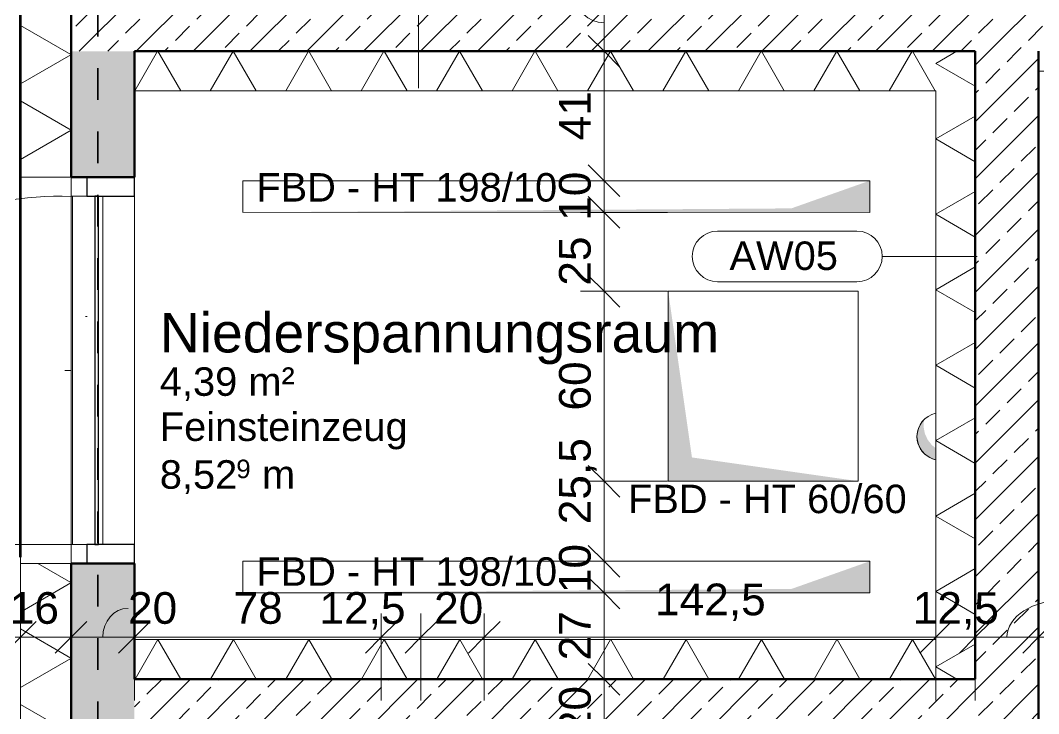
# Model space of a CAD drawing. Header units: metres. Extents: x -67.4 to -19.1, y 43.9 to 93.
# Drawn here: x -54.348 to -51.133, y 65.158 to 67.348 of the extents above; entities that cross this region are included whole.
import ezdxf

# ---------------------------------------------------------------- set-up
doc = ezdxf.new("R2010")
doc.units = ezdxf.units.M
doc.linetypes.add('Strich Punkt Mittel', pattern=[0.015875, 0.00635, -0.004763, 0, -0.004763])
for name, color, linetype, lineweight in [('A-DETL-GENF_', 92, 'Continuous', 13), ('A_2D', 7, 'Continuous', 13), ('A_Bemassung-50_', 4, 'Continuous', 9), ('A_Bemassung_', 4, 'Continuous', 9), ('A_Beschriftung_', 7, 'Continuous', 9), ('A_Decken', 8, 'Continuous', 13), ('A_Durchbruch_', 7, 'Continuous', 5), ('A_Fenster', 7, 'Continuous', 13), ('A_Hilfe', 1, 'Continuous', 5), ('A_Raeume_', 7, 'Continuous', 5), ('A_Raeume_Beschriftung_', 7, 'Continuous', 9), ('A_Raster_', 1, 'Continuous', 9), ('A_Waende', 7, 'Continuous', 13)]:
    doc.layers.add(name, color=color, linetype=linetype, lineweight=lineweight)
doc.styles.add('Arial_2', font='arial.ttf', dxfattribs={"height": 0.09})
doc.styles.add('Arial_3', font='arial.ttf', dxfattribs={"height": 0.125})
doc.styles.add('Arial_4', font='arial.ttf', dxfattribs={"height": 0.05849})
doc.styles.add('Arial_5', font='arial.ttf', dxfattribs={"height": 0.1})
doc.dimstyles.new('WGA-Bemaßung', dxfattribs={"dimscale": 0.3048, "dimtxt": 0.102026, "dimasz": 0.328084, "dimexe": 0.246063, "dimexo": 0.0625, "dimgap": 0.04101, "dimtad": 1, "dimdec": 1, "dimlfac": 100, "dimrnd": 0.5, "dimdsep": 46, "dimtxsty": 'Arial_5', "dimblk1": 'OBLIQUE', "dimblk2": 'OBLIQUE', "dimsah": 1, "dimcen": 0.09, "dimdle": 0.246063, "dimazin": 2, "dimtfac": 1, "dimtdec": 4, "dimtix": 1, "dimtmove": 0, "dimatfit": 3, "dimfxl": 0.656168, "dimfxlon": 1, "dimtvp": 1, "dimtolj": 1, "dimtzin": 0, "dimarcsym": 2})
doc.dimstyles.new('WGA-Bemaßung_1', dxfattribs={"dimscale": 0.3048, "dimtxt": 0.102026, "dimasz": 0.328084, "dimexe": 0.246063, "dimexo": 0.0625, "dimgap": 0.04101, "dimtad": 1, "dimdec": 1, "dimlfac": 100, "dimrnd": 0.5, "dimdsep": 46, "dimtxsty": 'Arial_5', "dimblk1": 'OBLIQUE', "dimblk2": 'OBLIQUE', "dimsah": 1, "dimcen": 0.09, "dimdle": 0.246063, "dimazin": 2, "dimtfac": 1, "dimtdec": 4, "dimtix": 1, "dimtmove": 1, "dimatfit": 3, "dimfxl": 0.656168, "dimfxlon": 1, "dimtvp": 1, "dimtolj": 1, "dimtzin": 0, "dimarcsym": 2})
doc.dimstyles.new('WGA-Bemaßung_2', dxfattribs={"dimscale": 0.3048, "dimtxt": 0.102026, "dimasz": 0.328084, "dimexe": 0.246063, "dimexo": 0.0625, "dimgap": 0.04101, "dimtad": 1, "dimdec": 1, "dimlfac": 100, "dimrnd": 0.5, "dimdsep": 46, "dimtxsty": 'Arial_5', "dimblk1": 'OBLIQUE', "dimblk2": 'OBLIQUE', "dimsah": 1, "dimcen": 0.09, "dimdle": 0.246063, "dimazin": 2, "dimtfac": 1, "dimtdec": 4, "dimtix": 1, "dimtmove": 2, "dimatfit": 3, "dimfxl": 0.656168, "dimfxlon": 1, "dimtvp": 1, "dimtolj": 1, "dimtzin": 0, "dimarcsym": 2})
doc.dimstyles.new('WGA-Bemaßung_4', dxfattribs={"dimscale": 0.3048, "dimtxt": 0.102026, "dimasz": 0.328084, "dimexe": 0.246063, "dimexo": 0.0625, "dimgap": 0.04101, "dimtad": 1, "dimdec": 1, "dimlfac": 100, "dimrnd": 0.5, "dimdsep": 46, "dimtxsty": 'Arial_5', "dimblk1": 'OBLIQUE', "dimblk2": 'OBLIQUE', "dimsah": 1, "dimcen": 0.09, "dimdle": 0.246063, "dimazin": 2, "dimtfac": 1, "dimtdec": 4, "dimtix": 1, "dimtmove": 0, "dimatfit": 3, "dimfxl": 0.656168, "dimfxlon": 1, "dimtvp": 1, "dimtolj": 1, "dimtzin": 0, "dimarcsym": 2})
pattern_1 = [(45, (0, 0), (-0.08980256, 0.08980256), []), (45, (0.0898, 0), (-0.08980256, 0.08980256), [0.0635, -0.03175])]

# ---------------------------------------------------------------- blocks, each defined once
blk = doc.blocks.new('Symbol_Schatten - Bodendurchbruch_Schatten-9384998-263_PP_00EG_BT2')
at = {"layer": 'A-DETL-GENF_'}
blk.add_hatch(color=256, dxfattribs=at).paths.add_polyline_path([(-0.3, -0.3), (-0.225, 0.225), (0.3, 0.3), (-0.3, 0.3), (-0.3, -0.2729)])
at = {"layer": 'A_2D'}
for p, q in [((-0.3, -0.3), (-0.3, 0.3)), ((-0.3, 0.3), (0.3, 0.3)), ((0.3, 0.3), (0.3, -0.3)), ((0.3, -0.3), (-0.3, -0.3))]:
    blk.add_line(p, q, dxfattribs=at)
at = {"layer": 'A_Durchbruch_'}
for p, q in [((0.3, 0.3), (-0.3, 0.3)), ((-0.3, 0.3), (-0.3, -0.3)), ((0.3, -0.3), (0.3, 0.3)), ((-0.3, -0.3), (0.3, -0.3))]:
    blk.add_line(p, q, dxfattribs=at)
blk = doc.blocks.new('Symbol_Schatten - Bodendurchbruch_Schatten-9385341-263_PP_00EG_BT2')
at = {"layer": 'A-DETL-GENF_'}
blk.add_hatch(color=256, dxfattribs=at).paths.add_polyline_path([(-0.99, 0.05), (-0.99, -0.05), (-0.7425, 0.0375), (0.99, 0.05), (-0.9536, 0.05)])
at = {"layer": 'A_2D'}
for p, q in [((-0.99, -0.05), (-0.99, 0.05)), ((-0.99, 0.05), (0.99, 0.05)), ((0.99, 0.05), (0.99, -0.05)), ((0.99, -0.05), (-0.99, -0.05))]:
    blk.add_line(p, q, dxfattribs=at)
at = {"layer": 'A_Durchbruch_'}
for p, q in [((0.99, 0.05), (-0.99, 0.05)), ((-0.99, 0.05), (-0.99, -0.05)), ((0.99, -0.05), (0.99, 0.05)), ((-0.99, -0.05), (0.99, -0.05))]:
    blk.add_line(p, q, dxfattribs=at)
blk = doc.blocks.new('Symbol_Schatten - Bodendurchbruch_Schatten-V46-263_PP_00EG_BT2')
at = {"layer": 'A-DETL-GENF_'}
blk.add_hatch(color=256, dxfattribs=at).paths.add_polyline_path([(-0.99, 0.05), (-0.99, -0.05), (-0.7425, 0.0375), (0.99, 0.05), (-0.9536, 0.05)])
at = {"layer": 'A_2D'}
for p, q in [((-0.99, -0.05), (-0.99, 0.05)), ((-0.99, 0.05), (0.99, 0.05)), ((0.99, 0.05), (0.99, -0.05)), ((0.99, -0.05), (-0.99, -0.05))]:
    blk.add_line(p, q, dxfattribs=at)
at = {"layer": 'A_Durchbruch_'}
for p, q in [((0.99, 0.05), (-0.99, 0.05)), ((-0.99, 0.05), (-0.99, -0.05)), ((0.99, -0.05), (0.99, 0.05)), ((-0.99, -0.05), (0.99, -0.05))]:
    blk.add_line(p, q, dxfattribs=at)
blk = doc.blocks.new('Symbol_Schatten_rund - Bodendurchbruch_Schatten-10821925-263_PP_00EG_BT2')
at = {"layer": 'A-DETL-GENF_'}
blk.add_hatch(color=256, dxfattribs=at).paths.add_polyline_path([(-0.0729, 0.0158), (-0.0369, 0.0158), (-0.0276, 0.0276), (-0.0104, 0.0411), (0.0096, 0.0502), (0.0311, 0.0542), (0.053, 0.053), (0.0375, 0.065), (0.0194, 0.0724), (0, 0.075), (-0.0194, 0.0724), (-0.0375, 0.0649), (-0.053, 0.053), (-0.065, 0.0375), (-0.0724, 0.0194), (-0.0729, 0.0158)])
blk.add_arc((0, 0), 0.075, 45, 167.7831, dxfattribs=at)
at = {"layer": 'A_2D'}
blk.add_arc((0, 0), 0.075, 12.493, 167.507, dxfattribs=at)
blk = doc.blocks.new('Pfosten rechteckig - 0060x0150_PfostenRiegel-11109662-263_PP_00EG_BT2')
at = {"layer": 'A_Fenster', "lineweight": 5}
blk.add_line((-53.9885, 66.7922), (-53.9885, 65.6922), dxfattribs=at)
blk = doc.blocks.new('Pfosten rechteckig - 0060x0150_PfostenRiegel-V56-263_PP_00EG_BT2')
at = {"layer": 'A_Fenster', "lineweight": 25}
for p, q in [((-0.06, 0.1), (0, 0.1)), ((-0.06, -0.05), (-0.06, 0.1)), ((0, 0.1), (0, -0.05)), ((0, -0.05), (-0.06, -0.05))]:
    blk.add_line(p, q, dxfattribs=at)
blk = doc.blocks.new('Pfosten rechteckig - 0060x0150_PfostenRiegel-V57-263_PP_00EG_BT2')
at = {"layer": 'A_Fenster', "lineweight": 25}
for p, q in [((0, 0.1), (-0.06, 0.1)), ((-0.06, 0.1), (-0.06, -0.05)), ((0, -0.05), (0, 0.1)), ((-0.06, -0.05), (0, -0.05))]:
    blk.add_line(p, q, dxfattribs=at)
blk = doc.blocks.new('Pfosten rechteckig - 0100x0080_Lamellen_aus_Pfosten-11109524-263_PP_00EG_BT2')
at = {"layer": 'A_Fenster', "lineweight": 5}
for p, q in [((-54.1885, 66.7922), (-54.1835, 66.7922)), ((-54.1885, 65.6922), (-54.1885, 66.7922)), ((-54.1835, 66.7922), (-54.1385, 66.7922)), ((-54.1835, 65.6922), (-54.1835, 66.7922)), ((-54.1835, 65.6922), (-54.1885, 65.6922)), ((-54.1385, 65.6922), (-54.1835, 65.6922))]:
    blk.add_line(p, q, dxfattribs=at)
blk = doc.blocks.new('Pfosten rechteckig - 0100x0080_Lamellen_aus_Pfosten-V58-263_PP_00EG_BT2')
at = {"layer": 'A_Fenster', "lineweight": 25}
for p, q in [((-54.1021, 66.7922), (-54.1134, 66.7922)), ((-54.1134, 66.7922), (-54.1134, 65.6922)), ((-54.1021, 65.6922), (-54.1021, 66.7922)), ((-54.1134, 65.6922), (-54.1021, 65.6922))]:
    blk.add_line(p, q, dxfattribs=at)
at = {"layer": 'A_Fenster', "lineweight": 5}
blk.add_line((-54.0885, 65.6922), (-54.0885, 66.7922), dxfattribs=at)
blk = doc.blocks.new('Dtai_Fluchtlinie_Grenzlinie - Dtai_Grenzlinie-5920249-263_PP_00EG_BT2')
at = {"layer": 'A-DETL-GENF_', "lineweight": 70}
blk.add_line((18.45, 0), (20.45, 0), dxfattribs=at)
blk = doc.blocks.new('DIMBLOCK223-263_PP_00EG_BT2')
at = {"layer": 'A_Bemassung-50_', "transparency": 16777216}
for p, q in [((-51.1326, 65.3995), (-51.1326, 65.4745)), ((-45.271, 65.3993), (-45.271, 65.4743)), ((-45.271, 65.3993), (-51.1326, 65.3995)), ((-51.1326, 65.3995), (-51.1326, 65.1995)), ((-45.271, 65.3993), (-45.271, 65.1993))]:
    blk.add_line(p, q, dxfattribs=at)
at = {"layer": 'A_Bemassung-50_', "lineweight": 35, "transparency": 16777216}
for p, q in [((-51.1326, 65.3995), (-51.0826, 65.4495)), ((-45.271, 65.3993), (-45.221, 65.4493)), ((-51.1326, 65.3995), (-51.1826, 65.3495)), ((-45.271, 65.3993), (-45.321, 65.3493))]:
    blk.add_line(p, q, dxfattribs=at)
at = {"layer": 'A_Bemassung-50_', "color": 0, "transparency": 16777216, "insert": (-48.3172, 65.5417), "char_height": 0.1, "width": 0.276883, "attachment_point": 1, "rotation": 359.9983, "line_spacing_factor": 0.941778, "style": 'Arial_5'}
blk.add_mtext('586', dxfattribs=at)
blk = doc.blocks.new('_Oblique')
at = {"color": 0, "linetype": 'ByBlock', "lineweight": -2}
blk.add_line((-0.5, -0.5), (0.5, 0.5), dxfattribs=at)
blk = doc.blocks.new('DIMBLOCK224-263_PP_00EG_BT2')
at = {"layer": 'A_Bemassung-50_', "transparency": 16777216}
for p, q in [((-51.3326, 65.3995), (-51.3326, 65.4745)), ((-51.1326, 65.3995), (-51.1326, 65.4745)), ((-51.1326, 65.3995), (-51.3326, 65.3995)), ((-51.3326, 65.3995), (-51.3326, 65.1995)), ((-51.1326, 65.3995), (-51.1326, 65.1995))]:
    blk.add_line(p, q, dxfattribs=at)
at = {"layer": 'A_Bemassung-50_', "lineweight": 35, "transparency": 16777216}
for p, q in [((-51.3326, 65.3995), (-51.2826, 65.4495)), ((-51.1326, 65.3995), (-51.0826, 65.4495)), ((-51.3326, 65.3995), (-51.3826, 65.3495)), ((-51.1326, 65.3995), (-51.1826, 65.3495))]:
    blk.add_line(p, q, dxfattribs=at)
at = {"layer": 'A_Bemassung-50_', "transparency": 16777216}
blk.add_ellipse((-51.0492, 65.3995), major_axis=(-0.1834, 0), ratio=0.643288, start_param=4.712389, end_param=6.283185, dxfattribs=at)
at = {"layer": 'A_Bemassung-50_', "color": 0, "transparency": 16777216, "insert": (-51.0492, 65.5688), "char_height": 0.1, "width": 0.184588, "attachment_point": 1, "rotation": 359.9983, "line_spacing_factor": 0.941778, "style": 'Arial_5'}
blk.add_mtext('20', dxfattribs=at)
blk = doc.blocks.new('DIMBLOCK225-263_PP_00EG_BT2')
at = {"layer": 'A_Bemassung-50_', "transparency": 16777216}
for p, q in [((-51.4576, 65.3995), (-51.4576, 65.4745)), ((-51.3326, 65.3995), (-51.3326, 65.4745)), ((-51.3326, 65.3995), (-51.4576, 65.3995)), ((-51.4576, 65.3995), (-51.4576, 65.1995)), ((-51.3326, 65.3995), (-51.3326, 65.1995))]:
    blk.add_line(p, q, dxfattribs=at)
at = {"layer": 'A_Bemassung-50_', "lineweight": 35, "transparency": 16777216}
for p, q in [((-51.4576, 65.3995), (-51.4076, 65.4495)), ((-51.3326, 65.3995), (-51.2826, 65.4495)), ((-51.4576, 65.3995), (-51.5076, 65.3495)), ((-51.3326, 65.3995), (-51.3826, 65.3495))]:
    blk.add_line(p, q, dxfattribs=at)
at = {"layer": 'A_Bemassung-50_', "color": 0, "transparency": 16777216, "insert": (-51.5301, 65.5418), "char_height": 0.1, "width": 0.323972, "attachment_point": 1, "rotation": 359.9983, "line_spacing_factor": 0.941778, "style": 'Arial_5'}
blk.add_mtext('12,5', dxfattribs=at)
blk = doc.blocks.new('DIMBLOCK226-263_PP_00EG_BT2')
at = {"layer": 'A_Bemassung-50_', "transparency": 16777216}
for p, q in [((-52.8835, 65.3995), (-52.8835, 65.4745)), ((-51.4576, 65.3995), (-51.4576, 65.4745)), ((-51.4576, 65.3995), (-52.8835, 65.3995)), ((-52.8835, 65.3995), (-52.8835, 65.1995)), ((-51.4576, 65.3995), (-51.4576, 65.1995))]:
    blk.add_line(p, q, dxfattribs=at)
at = {"layer": 'A_Bemassung-50_', "lineweight": 35, "transparency": 16777216}
for p, q in [((-52.8835, 65.3995), (-52.8335, 65.4495)), ((-51.4576, 65.3995), (-51.4076, 65.4495)), ((-52.8835, 65.3995), (-52.9335, 65.3495)), ((-51.4576, 65.3995), (-51.5076, 65.3495))]:
    blk.add_line(p, q, dxfattribs=at)
at = {"layer": 'A_Bemassung-50_', "color": 0, "transparency": 16777216, "insert": (-52.344, 65.5689), "char_height": 0.1, "width": 0.416266, "attachment_point": 1, "rotation": 359.9983, "line_spacing_factor": 0.941778, "style": 'Arial_5'}
blk.add_mtext('142,5', dxfattribs=at)
blk = doc.blocks.new('DIMBLOCK227-263_PP_00EG_BT2')
at = {"layer": 'A_Bemassung-50_', "transparency": 16777216}
for p, q in [((-53.0835, 65.3995), (-53.0835, 65.4745)), ((-52.8835, 65.3995), (-52.8835, 65.4745)), ((-52.8835, 65.3995), (-53.0835, 65.3995)), ((-53.0835, 65.3995), (-53.0835, 65.1995)), ((-52.8835, 65.3995), (-52.8835, 65.1995))]:
    blk.add_line(p, q, dxfattribs=at)
at = {"layer": 'A_Bemassung-50_', "lineweight": 35, "transparency": 16777216}
for p, q in [((-53.0835, 65.3995), (-53.0335, 65.4495)), ((-52.8835, 65.3995), (-52.8335, 65.4495)), ((-53.0835, 65.3995), (-53.1335, 65.3495)), ((-52.8835, 65.3995), (-52.9335, 65.3495))]:
    blk.add_line(p, q, dxfattribs=at)
at = {"layer": 'A_Bemassung-50_', "color": 0, "transparency": 16777216, "insert": (-53.0419, 65.5419), "char_height": 0.1, "width": 0.184588, "attachment_point": 1, "rotation": 359.9983, "line_spacing_factor": 0.941778, "style": 'Arial_5'}
blk.add_mtext('20', dxfattribs=at)
blk = doc.blocks.new('DIMBLOCK228-263_PP_00EG_BT2')
at = {"layer": 'A_Bemassung-50_', "transparency": 16777216}
for p, q in [((-53.2085, 65.3995), (-53.2085, 65.4745)), ((-53.0835, 65.3995), (-53.0835, 65.4745)), ((-53.0835, 65.3995), (-53.2085, 65.3995)), ((-53.2085, 65.3995), (-53.2085, 65.1995)), ((-53.0835, 65.3995), (-53.0835, 65.1995))]:
    blk.add_line(p, q, dxfattribs=at)
at = {"layer": 'A_Bemassung-50_', "lineweight": 35, "transparency": 16777216}
for p, q in [((-53.2085, 65.3995), (-53.1585, 65.4495)), ((-53.0835, 65.3995), (-53.0335, 65.4495)), ((-53.2085, 65.3995), (-53.2585, 65.3495)), ((-53.0835, 65.3995), (-53.1335, 65.3495))]:
    blk.add_line(p, q, dxfattribs=at)
at = {"layer": 'A_Bemassung-50_', "color": 0, "transparency": 16777216, "insert": (-53.4039, 65.5419), "char_height": 0.1, "width": 0.323972, "attachment_point": 1, "rotation": 359.9983, "line_spacing_factor": 0.941778, "style": 'Arial_5'}
blk.add_mtext('12,5', dxfattribs=at)
blk = doc.blocks.new('DIMBLOCK229-263_PP_00EG_BT2')
at = {"layer": 'A_Bemassung-50_', "transparency": 16777216}
for p, q in [((-53.9885, 65.3996), (-53.9885, 65.4746)), ((-53.2085, 65.3995), (-53.2085, 65.4745)), ((-53.2085, 65.3995), (-53.9885, 65.3996)), ((-53.9885, 65.3996), (-53.9885, 65.1996)), ((-53.2085, 65.3995), (-53.2085, 65.1995))]:
    blk.add_line(p, q, dxfattribs=at)
at = {"layer": 'A_Bemassung-50_', "lineweight": 35, "transparency": 16777216}
for p, q in [((-53.9885, 65.3996), (-53.9385, 65.4496)), ((-53.2085, 65.3995), (-53.1585, 65.4495)), ((-53.9885, 65.3996), (-54.0385, 65.3496)), ((-53.2085, 65.3995), (-53.2585, 65.3495))]:
    blk.add_line(p, q, dxfattribs=at)
at = {"layer": 'A_Bemassung-50_', "color": 0, "transparency": 16777216, "insert": (-53.6754, 65.5419), "char_height": 0.1, "width": 0.184588, "attachment_point": 1, "rotation": 359.9983, "line_spacing_factor": 0.941778, "style": 'Arial_5'}
blk.add_mtext('78', dxfattribs=at)
blk = doc.blocks.new('DIMBLOCK230-263_PP_00EG_BT2')
at = {"layer": 'A_Bemassung-50_', "transparency": 16777216}
for p, q in [((-54.1885, 65.3996), (-54.1885, 65.4746)), ((-53.9885, 65.3996), (-53.9885, 65.4746)), ((-53.9885, 65.3996), (-54.1885, 65.3996)), ((-54.1885, 65.3996), (-54.1885, 65.1996)), ((-53.9885, 65.3996), (-53.9885, 65.1996))]:
    blk.add_line(p, q, dxfattribs=at)
at = {"layer": 'A_Bemassung-50_', "lineweight": 35, "transparency": 16777216}
for p, q in [((-54.1885, 65.3996), (-54.1385, 65.4496)), ((-53.9885, 65.3996), (-53.9385, 65.4496)), ((-54.1885, 65.3996), (-54.2385, 65.3496)), ((-53.9885, 65.3996), (-54.0385, 65.3496))]:
    blk.add_line(p, q, dxfattribs=at)
at = {"layer": 'A_Bemassung-50_', "transparency": 16777216}
blk.add_ellipse((-54.0085, 65.3996), major_axis=(0, 0.091), ratio=0.878856, start_param=0, end_param=1.570796, dxfattribs=at)
at = {"layer": 'A_Bemassung-50_', "color": 0, "transparency": 16777216, "insert": (-54.0085, 65.5419), "char_height": 0.1, "width": 0.184588, "attachment_point": 1, "rotation": 359.9983, "line_spacing_factor": 0.941778, "style": 'Arial_5'}
blk.add_mtext('20', dxfattribs=at)
blk = doc.blocks.new('DIMBLOCK231-263_PP_00EG_BT2')
at = {"layer": 'A_Bemassung-50_', "transparency": 16777216}
for p, q in [((-54.3485, 65.3996), (-54.3485, 65.4746)), ((-54.1885, 65.3996), (-54.1885, 65.4746)), ((-54.1885, 65.3996), (-54.4235, 65.3996)), ((-54.3485, 65.3996), (-54.3485, 65.1996)), ((-54.1885, 65.3996), (-54.1885, 65.1996))]:
    blk.add_line(p, q, dxfattribs=at)
at = {"layer": 'A_Bemassung-50_', "lineweight": 35, "transparency": 16777216}
for p, q in [((-54.3485, 65.3996), (-54.2985, 65.4496)), ((-54.1885, 65.3996), (-54.1385, 65.4496)), ((-54.3485, 65.3996), (-54.3985, 65.3496)), ((-54.1885, 65.3996), (-54.2385, 65.3496))]:
    blk.add_line(p, q, dxfattribs=at)
at = {"layer": 'A_Bemassung-50_', "color": 0, "transparency": 16777216, "insert": (-54.382, 65.5419), "char_height": 0.1, "width": 0.184588, "attachment_point": 1, "rotation": 359.9983, "line_spacing_factor": 0.941778, "style": 'Arial_5'}
blk.add_mtext('16', dxfattribs=at)
blk = doc.blocks.new('BS_Wand_Lollipop - rechts_oben-2026913-263_PP_00EG_BT2')
at = {"layer": 'A_Beschriftung_'}
for p, q in [((0.0046, 0.0016), (0.0134, 0.0016)), ((-0.003, 0), (0.003, 0)), ((0.0046, -0.0016), (0.0134, -0.0016))]:
    blk.add_line(p, q, dxfattribs=at)
for centre, start, end in [((0.0046, 0), 90, 270), ((0.0134, 0), 270, 90)]:
    blk.add_arc(centre, 0.0016, start, end, dxfattribs=at)
blk = doc.blocks.new('DIMBLOCK498-263_PP_00EG_BT2')
at = {"layer": 'A_Bemassung-50_', "transparency": 16777216}
for p, q in [((-52.505, 67.5056), (-52.505, 67.2506)), ((-52.505, 67.4306), (-52.58, 67.4306)), ((-52.505, 67.4306), (-52.305, 67.4306)), ((-52.505, 67.2506), (-52.58, 67.2506)), ((-52.505, 67.2506), (-52.305, 67.2506))]:
    blk.add_line(p, q, dxfattribs=at)
at = {"layer": 'A_Bemassung-50_', "lineweight": 35, "transparency": 16777216}
for p, q in [((-52.505, 67.4306), (-52.555, 67.4806)), ((-52.505, 67.4306), (-52.455, 67.3806)), ((-52.505, 67.2506), (-52.555, 67.3006)), ((-52.505, 67.2506), (-52.455, 67.2006))]:
    blk.add_line(p, q, dxfattribs=at)
at = {"layer": 'A_Bemassung-50_', "transparency": 16777216}
blk.add_ellipse((-52.505, 67.4296), major_axis=(-0.091, 0), ratio=0.978347, start_param=0, end_param=1.570796, dxfattribs=at)
at = {"layer": 'A_Bemassung-50_', "color": 0, "transparency": 16777216, "insert": (-52.6474, 67.4296), "char_height": 0.1, "width": 0.184588, "attachment_point": 1, "rotation": 90, "line_spacing_factor": 0.941778, "style": 'Arial_5'}
blk.add_mtext('18', dxfattribs=at)
blk = doc.blocks.new('DIMBLOCK499-263_PP_00EG_BT2')
at = {"layer": 'A_Bemassung-50_', "lineweight": 35, "transparency": 16777216}
for p, q in [((-52.505, 67.2506), (-52.555, 67.3006)), ((-52.505, 67.2506), (-52.455, 67.2006)), ((-52.505, 66.8416), (-52.555, 66.8916)), ((-52.505, 66.8416), (-52.455, 66.7916))]:
    blk.add_line(p, q, dxfattribs=at)
at = {"layer": 'A_Bemassung-50_', "transparency": 16777216}
for p, q in [((-52.505, 67.2506), (-52.58, 67.2506)), ((-52.505, 67.2506), (-52.505, 66.8416)), ((-52.505, 67.2506), (-52.305, 67.2506)), ((-52.505, 66.8416), (-52.58, 66.8416)), ((-52.505, 66.8416), (-52.305, 66.8416))]:
    blk.add_line(p, q, dxfattribs=at)
at = {"layer": 'A_Bemassung-50_', "color": 0, "transparency": 16777216, "insert": (-52.6474, 66.9691), "char_height": 0.1, "width": 0.184588, "attachment_point": 1, "rotation": 90, "line_spacing_factor": 0.941778, "style": 'Arial_5'}
blk.add_mtext('41', dxfattribs=at)
blk = doc.blocks.new('DIMBLOCK500-263_PP_00EG_BT2')
at = {"layer": 'A_Bemassung-50_', "lineweight": 35, "transparency": 16777216}
for p, q in [((-52.505, 66.8416), (-52.555, 66.8916)), ((-52.505, 66.8416), (-52.455, 66.7916)), ((-52.505, 66.7416), (-52.555, 66.7916)), ((-52.505, 66.7416), (-52.455, 66.6916))]:
    blk.add_line(p, q, dxfattribs=at)
at = {"layer": 'A_Bemassung-50_', "transparency": 16777216}
for p, q in [((-52.505, 66.8416), (-52.58, 66.8416)), ((-52.505, 66.8416), (-52.505, 66.7416)), ((-52.505, 66.8416), (-52.305, 66.8416)), ((-52.505, 66.7416), (-52.58, 66.7416)), ((-52.505, 66.7416), (-52.305, 66.7416))]:
    blk.add_line(p, q, dxfattribs=at)
at = {"layer": 'A_Bemassung-50_', "color": 0, "transparency": 16777216, "insert": (-52.6474, 66.7147), "char_height": 0.1, "width": 0.184588, "attachment_point": 1, "rotation": 90, "line_spacing_factor": 0.941778, "style": 'Arial_5'}
blk.add_mtext('10', dxfattribs=at)
blk = doc.blocks.new('DIMBLOCK501-263_PP_00EG_BT2')
at = {"layer": 'A_Bemassung-50_', "lineweight": 35, "transparency": 16777216}
for p, q in [((-52.505, 66.7416), (-52.555, 66.7916)), ((-52.505, 66.7416), (-52.455, 66.6916)), ((-52.505, 66.4923), (-52.555, 66.5423)), ((-52.505, 66.4923), (-52.455, 66.4423))]:
    blk.add_line(p, q, dxfattribs=at)
at = {"layer": 'A_Bemassung-50_', "transparency": 16777216}
for p, q in [((-52.505, 66.7416), (-52.58, 66.7416)), ((-52.505, 66.7416), (-52.505, 66.4923)), ((-52.505, 66.7416), (-52.305, 66.7416)), ((-52.505, 66.4923), (-52.58, 66.4923)), ((-52.505, 66.4923), (-52.305, 66.4923))]:
    blk.add_line(p, q, dxfattribs=at)
at = {"layer": 'A_Bemassung-50_', "color": 0, "transparency": 16777216, "insert": (-52.6474, 66.5099), "char_height": 0.1, "width": 0.184588, "attachment_point": 1, "rotation": 90, "line_spacing_factor": 0.941778, "style": 'Arial_5'}
blk.add_mtext('25', dxfattribs=at)
blk = doc.blocks.new('DIMBLOCK502-263_PP_00EG_BT2')
at = {"layer": 'A_Bemassung-50_', "lineweight": 35, "transparency": 16777216}
for p, q in [((-52.505, 66.4923), (-52.555, 66.5423)), ((-52.505, 66.4923), (-52.455, 66.4423)), ((-52.505, 65.8923), (-52.555, 65.9423)), ((-52.505, 65.8923), (-52.455, 65.8423))]:
    blk.add_line(p, q, dxfattribs=at)
at = {"layer": 'A_Bemassung-50_', "transparency": 16777216}
for p, q in [((-52.505, 66.4923), (-52.58, 66.4923)), ((-52.505, 66.4923), (-52.505, 65.8923)), ((-52.505, 66.4923), (-52.305, 66.4923)), ((-52.505, 65.8923), (-52.58, 65.8923)), ((-52.505, 65.8923), (-52.305, 65.8923))]:
    blk.add_line(p, q, dxfattribs=at)
at = {"layer": 'A_Bemassung-50_', "color": 0, "transparency": 16777216, "insert": (-52.6474, 66.1154), "char_height": 0.1, "width": 0.184588, "attachment_point": 1, "rotation": 90, "line_spacing_factor": 0.941778, "style": 'Arial_5'}
blk.add_mtext('60', dxfattribs=at)
blk = doc.blocks.new('DIMBLOCK503-263_PP_00EG_BT2')
at = {"layer": 'A_Bemassung-50_', "lineweight": 35, "transparency": 16777216}
for p, q in [((-52.505, 65.8923), (-52.555, 65.9423)), ((-52.505, 65.8923), (-52.455, 65.8423)), ((-52.505, 65.6394), (-52.555, 65.6894)), ((-52.505, 65.6394), (-52.455, 65.5894))]:
    blk.add_line(p, q, dxfattribs=at)
at = {"layer": 'A_Bemassung-50_', "transparency": 16777216}
for p, q in [((-52.505, 65.8923), (-52.58, 65.8923)), ((-52.505, 65.8923), (-52.505, 65.6394)), ((-52.505, 65.8923), (-52.305, 65.8923)), ((-52.505, 65.6394), (-52.58, 65.6394)), ((-52.505, 65.6394), (-52.305, 65.6394))]:
    blk.add_line(p, q, dxfattribs=at)
at = {"layer": 'A_Bemassung-50_', "color": 0, "transparency": 16777216, "insert": (-52.6474, 65.7564), "char_height": 0.1, "width": 0.323972, "attachment_point": 1, "rotation": 90, "line_spacing_factor": 0.941778, "style": 'Arial_5'}
blk.add_mtext('25,5', dxfattribs=at)
blk = doc.blocks.new('DIMBLOCK504-263_PP_00EG_BT2')
at = {"layer": 'A_Bemassung-50_', "lineweight": 35, "transparency": 16777216}
for p, q in [((-52.505, 65.6394), (-52.555, 65.6894)), ((-52.505, 65.6394), (-52.455, 65.5894)), ((-52.505, 65.5394), (-52.555, 65.5894)), ((-52.505, 65.5394), (-52.455, 65.4894))]:
    blk.add_line(p, q, dxfattribs=at)
at = {"layer": 'A_Bemassung-50_', "transparency": 16777216}
for p, q in [((-52.505, 65.6394), (-52.58, 65.6394)), ((-52.505, 65.6394), (-52.505, 65.5394)), ((-52.505, 65.6394), (-52.305, 65.6394)), ((-52.505, 65.5394), (-52.58, 65.5394)), ((-52.505, 65.5394), (-52.305, 65.5394))]:
    blk.add_line(p, q, dxfattribs=at)
at = {"layer": 'A_Bemassung-50_', "color": 0, "transparency": 16777216, "insert": (-52.6474, 65.5386), "char_height": 0.1, "width": 0.184588, "attachment_point": 1, "rotation": 90, "line_spacing_factor": 0.941778, "style": 'Arial_5'}
blk.add_mtext('10', dxfattribs=at)
blk = doc.blocks.new('DIMBLOCK505-263_PP_00EG_BT2')
at = {"layer": 'A_Bemassung-50_', "lineweight": 35, "transparency": 16777216}
for p, q in [((-52.505, 65.5394), (-52.555, 65.5894)), ((-52.505, 65.5394), (-52.455, 65.4894)), ((-52.505, 65.2669), (-52.555, 65.3169)), ((-52.505, 65.2669), (-52.455, 65.2169))]:
    blk.add_line(p, q, dxfattribs=at)
at = {"layer": 'A_Bemassung-50_', "transparency": 16777216}
for p, q in [((-52.505, 65.5394), (-52.58, 65.5394)), ((-52.505, 65.5394), (-52.505, 65.2669)), ((-52.505, 65.5394), (-52.305, 65.5394)), ((-52.505, 65.2669), (-52.58, 65.2669)), ((-52.505, 65.2669), (-52.305, 65.2669))]:
    blk.add_line(p, q, dxfattribs=at)
at = {"layer": 'A_Bemassung-50_', "color": 0, "transparency": 16777216, "insert": (-52.6474, 65.3262), "char_height": 0.1, "width": 0.184588, "attachment_point": 1, "rotation": 90, "line_spacing_factor": 0.941778, "style": 'Arial_5'}
blk.add_mtext('27', dxfattribs=at)
blk = doc.blocks.new('DIMBLOCK506-263_PP_00EG_BT2')
at = {"layer": 'A_Bemassung-50_', "lineweight": 35, "transparency": 16777216}
for p, q in [((-52.505, 65.2669), (-52.555, 65.3169)), ((-52.505, 65.2669), (-52.455, 65.2169)), ((-52.505, 65.0669), (-52.555, 65.1169)), ((-52.505, 65.0669), (-52.455, 65.0169))]:
    blk.add_line(p, q, dxfattribs=at)
at = {"layer": 'A_Bemassung-50_', "transparency": 16777216}
for p, q in [((-52.505, 65.2669), (-52.58, 65.2669)), ((-52.505, 65.2669), (-52.505, 65.0669)), ((-52.505, 65.2669), (-52.305, 65.2669)), ((-52.505, 65.0669), (-52.58, 65.0669)), ((-52.505, 65.0669), (-52.305, 65.0669))]:
    blk.add_line(p, q, dxfattribs=at)
at = {"layer": 'A_Bemassung-50_', "color": 0, "transparency": 16777216, "insert": (-52.6474, 65.09), "char_height": 0.1, "width": 0.184588, "attachment_point": 1, "rotation": 90, "line_spacing_factor": 0.941778, "style": 'Arial_5'}
blk.add_mtext('20', dxfattribs=at)

msp = doc.modelspace()

# ---------------------------------------------------------------- hatches: boundary and pattern name
at = {"layer": 'A_Waende', "lineweight": 5}
h = msp.add_hatch(dxfattribs=at)
h.set_pattern_fill('FP_142', color=250, angle=202.64, style=0, pattern_type=2)
h.set_pattern_definition([(89.998, (-54.1886, 57.7075), (-0.20637, 7e-06), []), (149.998, (-54.1886, 57.7075), (-0.1031912, -0.178718), []), (209.998, (-54.1886, 57.7075), (0.1031788, -0.1787253), [])])
h.paths.add_polyline_path([(-54.349, 47.8123), (-54.189, 47.8239), (-54.189, 49.7638), (-54.3489, 49.7638), (-54.349, 47.8143)])
h.paths.add_polyline_path([(-54.1889, 51.3188), (-54.1889, 51.3188), (-54.189, 54.5688), (-54.3488, 54.5688), (-54.3489, 51.3188), (-54.189, 51.3188)])
h.paths.add_polyline_path([(-54.189, 55.0888), (-54.1888, 55.0888), (-54.189, 60.6391), (-54.3486, 60.6391), (-54.3488, 55.0888), (-54.2488, 55.0888)])
h.paths.add_polyline_path([(-54.1886, 62.3791), (-54.189, 63.4818), (-54.3485, 63.4818), (-54.3482, 62.3791), (-54.1886, 62.3791)])
h.paths.add_polyline_path([(-54.1885, 65.0019), (-54.189, 65.6322), (-54.3485, 65.6322), (-54.3482, 65.0019), (-54.1886, 65.0019)])
h.paths.add_polyline_path([(-54.1884, 66.8522), (-54.189, 67.5906), (-54.3484, 67.5906), (-54.3482, 66.8522), (-54.1885, 66.8522)])
h = msp.add_hatch(dxfattribs=at)
h.set_pattern_fill('FP_3', color=250, style=0, pattern_type=2)
h.set_pattern_definition(pattern_1)
h.paths.add_polyline_path([(-47.1808, 67.2506), (-47.0834, 67.2506), (-47.0835, 67.4306), (-54.1884, 67.4306), (-54.188, 67.2506), (-47.1809, 67.2506)])
h = msp.add_hatch(dxfattribs=at)
h.set_pattern_fill('FP_3', color=250, style=0, pattern_type=2)
h.set_pattern_definition(pattern_1)
h.paths.add_polyline_path([(-54.189, 47.8239), (-53.989, 47.8383), (-53.989, 48.9253), (-54.189, 48.9253), (-54.189, 48.5741)])
h.paths.add_polyline_path([(-53.989, 49.2253), (-53.989, 49.7038), (-54.1889, 49.7038), (-54.189, 49.2253), (-53.989, 49.2253)])
h.paths.add_polyline_path([(-54.089, 49.0753), (-54.189, 49.2253), (-54.189, 48.9253), (-54.1097, 49.0441)])
h.paths.add_polyline_path([(-53.989, 48.9253), (-53.989, 49.2252), (-54.089, 49.0753), (-53.989, 48.9253)])
h.paths.add_polyline_path([(-53.9889, 51.3788), (-53.989, 52.5813), (-54.1889, 52.5813), (-54.1889, 51.3788), (-53.989, 51.3788)])
h.paths.add_polyline_path([(-53.9888, 52.8813), (-53.989, 54.6288), (-54.1688, 54.6288), (-54.1688, 54.6248), (-54.1888, 54.6288), (-54.1888, 52.8813), (-53.989, 52.8813)])
h.paths.add_polyline_path([(-54.0888, 52.7313), (-54.1888, 52.8813), (-54.1888, 52.5814), (-54.1043, 52.7081)])
h.paths.add_polyline_path([(-53.9889, 52.5813), (-53.989, 52.8811), (-54.0888, 52.7313), (-53.989, 52.5815)])
h.paths.add_polyline_path([(-53.989, 55.0288), (-53.9888, 55.0288), (-53.9888, 60.5791), (-54.1886, 60.5791), (-54.1886, 55.0288), (-53.9938, 55.0288)])
h.paths.add_polyline_path([(-53.9885, 64.9416), (-53.9885, 65.6322), (-54.1885, 65.6322), (-54.188, 64.9416), (-53.9885, 64.9416)])
h.paths.add_polyline_path([(-53.9885, 64.342), (-53.9885, 64.9411), (-54.0741, 64.342), (-53.9885, 64.342)])
h.paths.add_polyline_path([(-53.9885, 63.5418), (-53.9885, 64.3419), (-54.0613, 64.0509), (-53.9886, 63.5421)])
h.paths.add_polyline_path([(-53.9886, 62.4391), (-53.9886, 62.4391), (-53.9885, 63.5416), (-54.1885, 63.5416), (-54.188, 62.4391), (-54.0138, 62.4391)])
h.paths.add_polyline_path([(-54.1885, 64.342), (-54.1029, 64.342), (-54.1885, 64.9416), (-54.1885, 64.8604)])
h.paths.add_polyline_path([(-54.1885, 63.5418), (-54.188, 63.5451), (-54.1157, 64.0509), (-54.1885, 64.342), (-54.1885, 63.5619)])
h.paths.add_polyline_path([(-53.9884, 66.8522), (-53.9885, 67.2506), (-54.1884, 67.2506), (-54.188, 66.8522), (-53.9885, 66.8522)])
h = msp.add_hatch(dxfattribs=at)
h.set_pattern_fill('FP_97', color=250, angle=202.64, style=0, pattern_type=2)
h.set_pattern_definition([(179.998, (-52.72333, 67.25094), (-7e-06, -0.20637), []), (239.998, (-52.72333, 67.25094), (0.178718, -0.10319), []), (299.998, (-52.72333, 67.25094), (0.178725, 0.10318), [])])
h.paths.add_polyline_path([(-51.4576, 67.1255), (-51.4576, 67.2505), (-53.9884, 67.2506), (-53.9884, 67.1256), (-51.8961, 67.1255)])
h = msp.add_hatch(dxfattribs=at)
h.set_pattern_fill('FP_95', color=250, angle=-157.36, style=0, pattern_type=2)
h.set_pattern_definition([(269.998, (-51.45783, 66.25861), (0.20637, -7e-06), []), (329.998, (-51.45783, 66.25861), (0.10319, 0.17872), []), (29.998, (-51.45783, 66.25861), (-0.103184, 0.178734), [])])
h.paths.add_polyline_path([(-51.3326, 65.2668), (-51.3326, 67.2506), (-51.4576, 67.2505), (-51.4576, 65.2668)])
h = msp.add_hatch(dxfattribs=at)
h.set_pattern_fill('FP_3', color=250, style=0, pattern_type=2)
h.set_pattern_definition(pattern_1)
h.paths.add_polyline_path([(-51.1326, 65.2668), (-51.1326, 65.2668), (-51.1326, 67.2506), (-51.3326, 67.2506), (-51.3326, 65.2668)])
h = msp.add_hatch(dxfattribs=at)
h.set_pattern_fill('FP_96', color=250, angle=202.64, style=0, pattern_type=2)
h.set_pattern_definition([(179.998, (-52.72268, 65.39194), (-7e-06, -0.20637), []), (239.998, (-52.72268, 65.39194), (0.178718, -0.10319), []), (299.998, (-52.72268, 65.39194), (0.178725, 0.10318), [])])
h.paths.add_polyline_path([(-51.4576, 65.2668), (-51.4576, 65.3918), (-53.9885, 65.3919), (-53.9885, 65.2669), (-51.6171, 65.2668)])
h = msp.add_hatch(dxfattribs=at)
h.set_pattern_fill('FP_3', color=250, style=0, pattern_type=2)
h.set_pattern_definition(pattern_1)
h.paths.add_polyline_path([(-51.1326, 65.0668), (-51.1326, 65.2668), (-53.9885, 65.2668), (-53.9885, 65.0669), (-51.3326, 65.0668)])

# ---------------------------------------------------------------- linework, layer by layer
at = {"layer": 'A_2D', "lineweight": 5}
for p, q in [((-54.1375, 66.4124), (-54.1425, 66.4124)), ((-54.1885, 65.6919), (-55.2885, 65.692))]:
    msp.add_line(p, q, dxfattribs=at)
msp.add_arc((-54.2239, 65.7274), 1.0651, 88.0895, 181.9071, dxfattribs=at)
at = {"layer": 'A_Decken'}
for p, q in [((-53.6461, 66.7416), (-53.6461, 66.8416)), ((-53.6461, 66.8416), (-51.6661, 66.8415)), ((-52.3025, 66.4923), (-51.7025, 66.4923)), ((-51.7025, 66.4923), (-51.7026, 65.8923)), ((-53.6461, 65.5394), (-53.6461, 65.6394)), ((-53.6461, 65.6394), (-51.6661, 65.6393))]:
    msp.add_line(p, q, dxfattribs=at)
at = {"layer": 'A_Hilfe'}
msp.add_line((-54.1884, 66.2419), (-54.2084, 66.2419), dxfattribs=at)
at = {"layer": 'A_Raeume_', "flags": 128}
for points in [[(-52.8835, 62.7115), (-47.0835, 62.7113), (-47.0834, 67.1879), (-51.1326, 67.188), (-51.1326, 65.0668), (-52.8835, 65.0669)], [(-51.4576, 65.3918), (-51.4576, 67.1255), (-53.9884, 67.1256), (-53.9884, 66.8522), (-53.9885, 65.6322), (-53.9885, 65.3919)]]:
    msp.add_lwpolyline(points, close=True, dxfattribs=at)
at = {"layer": 'A_Raster_', "linetype": 'Strich Punkt Mittel', "lineweight": 35}
msp.add_line((-54.1037, 84.1967), (-54.1049, 46.5271), dxfattribs=at)
at = {"layer": 'A_Waende', "color": 250, "lineweight": 5}
for p, q in [((-54.3484, 67.5906), (-54.3484, 66.8522)), ((-51.4576, 67.2505), (-53.9884, 67.2506)), ((-53.9884, 67.1256), (-51.4576, 67.1255)), ((-51.4576, 67.1255), (-51.4576, 65.3918)), ((-54.3484, 66.8522), (-54.1884, 66.8522)), ((-54.3485, 65.6322), (-54.3485, 65.0019)), ((-54.1885, 65.6322), (-54.3485, 65.6322)), ((-51.4576, 65.3918), (-53.9885, 65.3919))]:
    msp.add_line(p, q, dxfattribs=at)
at = {"layer": 'A_Waende', "color": 50, "lineweight": 50}
for p, q in [((-54.1884, 67.4306), (-54.1884, 66.8522)), ((-53.9884, 67.2506), (-51.3326, 67.2506)), ((-53.9884, 66.8522), (-53.9884, 67.2506)), ((-51.3326, 67.2506), (-51.3326, 65.2668)), ((-51.1326, 65.0668), (-51.1326, 67.2505)), ((-54.1884, 66.8522), (-53.9884, 66.8522)), ((-54.1885, 65.6322), (-54.1886, 62.4391)), ((-53.9885, 65.6322), (-54.1885, 65.6322)), ((-53.9885, 65.2669), (-53.9885, 65.6322)), ((-51.3326, 65.2668), (-53.9885, 65.2669))]:
    msp.add_line(p, q, dxfattribs=at)
at = {"layer": 'A_Waende'}
for p, q in [((-54.3485, 65.6322), (-54.3484, 66.8522)), ((-54.1884, 66.7922), (-54.1884, 66.8522)), ((-54.1885, 65.6322), (-54.1885, 65.6922))]:
    msp.add_line(p, q, dxfattribs=at)

# ---------------------------------------------------------------- block references
at = {"layer": 'A-DETL-GENF_', "rotation": 89.99827587845456}
msp.add_blockref('Dtai_Fluchtlinie_Grenzlinie - Dtai_Grenzlinie-5920249-263_PP_00EG_BT2', (-54.349, 47.2019), dxfattribs=at)
at = {"layer": 'A_2D'}
for name, p, rotation in [('Symbol_Schatten - Bodendurchbruch_Schatten-9385341-263_PP_00EG_BT2', (-52.6561, 66.7916), 179.998275878371), ('Symbol_Schatten - Bodendurchbruch_Schatten-9384998-263_PP_00EG_BT2', (-52.0025, 66.1923), 89.9982758784649), ('Symbol_Schatten_rund - Bodendurchbruch_Schatten-10821925-263_PP_00EG_BT2', (-51.4418, 66.0335), 89.9982758784649), ('Symbol_Schatten - Bodendurchbruch_Schatten-V46-263_PP_00EG_BT2', (-52.6561, 65.5894), 179.998275878371)]:
    msp.add_blockref(name, p, dxfattribs=dict(at, rotation=rotation))
at = {"layer": 'A_Beschriftung_'}
for p, xscale, yscale, zscale, rotation in [((-53.091, 67.2836), 49.99999999999998, 49.99999999999998, 49.99999999999998, 89.99999999999991), ((-51.4765, 66.6024), 49.99999999999997, 49.99999999999997, 49.99999999999997, 180)]:
    msp.add_blockref('BS_Wand_Lollipop - rechts_oben-2026913-263_PP_00EG_BT2', p, dxfattribs=dict(at, xscale=xscale, yscale=yscale, zscale=zscale, rotation=rotation))
at = {"layer": 'A_Fenster', "lineweight": 5, "extrusion": (0, 0, -1), "rotation": 90.00000000000017}
msp.add_blockref('Pfosten rechteckig - 0060x0150_PfostenRiegel-V56-263_PP_00EG_BT2', (54.0885, 66.8522), dxfattribs=at)
at = {"layer": 'A_Fenster', "lineweight": 5}
for name in ['Pfosten rechteckig - 0100x0080_Lamellen_aus_Pfosten-11109524-263_PP_00EG_BT2', 'Pfosten rechteckig - 0100x0080_Lamellen_aus_Pfosten-V58-263_PP_00EG_BT2', 'Pfosten rechteckig - 0060x0150_PfostenRiegel-11109662-263_PP_00EG_BT2']:
    msp.add_blockref(name, (0, 0), dxfattribs=at)
at = {"layer": 'A_Fenster', "lineweight": 5, "rotation": 269.9999999999998}
msp.add_blockref('Pfosten rechteckig - 0060x0150_PfostenRiegel-V57-263_PP_00EG_BT2', (-54.0885, 65.6322), dxfattribs=at)

# ---------------------------------------------------------------- texts
at = {"layer": 'A_Beschriftung_', "char_height": 0.09, "attachment_point": 1, "style": 'Arial_2'}
for s, insert, width in [('FBD - HT 198/10', (-53.6034, 66.8656), 1.130379), ('AW05', (-52.1089, 66.6495), 0.420886), ('FBD - HT 60/60', (-52.4295, 65.8814), 1.046202), ('FBD - HT 198/10', (-53.6034, 65.652), 1.130379)]:
    msp.add_mtext(s, dxfattribs=dict(at, insert=insert, width=width))
at = {"layer": 'A_Raeume_Beschriftung_', "attachment_point": 1}
for s, insert, char_height, width, style in [('Niederspannungsraum', (-53.9081, 66.424), 0.125, 2.116455, 'Arial_3'), ('4,39 m²', (-53.9081, 66.252), 0.09, 0.505063, 'Arial_2'), ('Feinsteinzeug', (-53.9081, 66.1095), 0.09, 0.909915, 'Arial_2'), ('8,52', (-53.9081, 65.9586), 0.09, 0.292616, 'Arial_2'), ('9', (-53.6666, 65.9604), 0.0585, 0.056118, 'Arial_4'), (' m', (-53.6203, 65.9586), 0.09, 0.164346, 'Arial_2')]:
    msp.add_mtext(s, dxfattribs=dict(at, insert=insert, char_height=char_height, width=width, style=style))

# ---------------------------------------------------------------- dimensions: what is measured, and where the dimension line sits
at = {"layer": 'A_Bemassung_'}
for base, p1, p2, angle, dimstyle, override, picture, middle, turn in [((-52.505, 67.2506), (-52.305, 67.4306), (-52.305, 67.2506), 90, 'WGA-Bemaßung_1', {"dimpost": '<>', "dimfxl": 0.180047}, 'DIMBLOCK498-263_PP_00EG_BT2', (-52.5807, 67.5219), 90), ((-52.505, 66.4923), (-52.305, 66.7416), (-52.305, 66.4923), 90, 'WGA-Bemaßung_2', {"dimpost": '<>', "dimfxl": 0.249237}, 'DIMBLOCK501-263_PP_00EG_BT2', (-52.5807, 66.6022), 90), ((-52.505, 65.6394), (-52.305, 65.8923), (-52.305, 65.6394), 90, 'WGA-Bemaßung_2', {"dimpost": '<>', "dimfxl": 0.252973}, 'DIMBLOCK503-263_PP_00EG_BT2', (-52.5807, 65.9184), 90), ((-52.505, 65.5394), (-52.305, 65.6394), (-52.305, 65.5394), 90, 'WGA-Bemaßung_2', {"dimpost": '<>', "dimfxl": 0.1}, 'DIMBLOCK504-263_PP_00EG_BT2', (-52.5807, 65.6309), 90), ((-54.3485, 65.3996), (-54.1885, 65.1996), (-54.3485, 65.1996), 359.9983, 'WGA-Bemaßung_2', {"dimpost": '<>', "dimfxl": 0.16}, 'DIMBLOCK231-263_PP_00EG_BT2', (-54.2897, 65.4752), 359.9983), ((-53.2085, 65.3995), (-53.0835, 65.1995), (-53.2085, 65.1995), 359.9983, 'WGA-Bemaßung_2', {"dimpost": '<>', "dimfxl": 0.125}, 'DIMBLOCK228-263_PP_00EG_BT2', (-53.2419, 65.4752), 359.9983), ((-53.0835, 65.3995), (-52.8835, 65.1995), (-53.0835, 65.1995), 359.9983, 'WGA-Bemaßung_2', {"dimpost": '<>', "dimfxl": 0.2}, 'DIMBLOCK227-263_PP_00EG_BT2', (-52.9497, 65.4752), 359.9983), ((-52.8835, 65.3995), (-51.4576, 65.1995), (-52.8835, 65.1995), 359.9983, 'WGA-Bemaßung_2', {"dimpost": '<>', "dimfxl": 1.42583}, 'DIMBLOCK226-263_PP_00EG_BT2', (-52.1359, 65.5022), 359.9983)]:
    dim = msp.add_linear_dim(base=base, p1=p1, p2=p2, angle=angle, dimstyle=dimstyle, override=override, dxfattribs=at)
    dim.commit()
    dim.dimension.update_dxf_attribs({"geometry": picture, "text_midpoint": middle, "dimtype": 160, "text_rotation": turn})
for base, p1, p2, angle, dimstyle, override, picture, middle in [((-52.505, 66.8416), (-52.305, 67.2506), (-52.305, 66.8416), 90, 'WGA-Bemaßung_4', {"dimpost": '<>', "dimfxl": 0.408994}, 'DIMBLOCK499-263_PP_00EG_BT2', (-52.5677, 67.0461)), ((-52.505, 66.7416), (-52.305, 66.8416), (-52.305, 66.7416), 90, 'WGA-Bemaßung_4', {"dimpost": '<>', "dimfxl": 0.1}, 'DIMBLOCK500-263_PP_00EG_BT2', (-52.5686, 66.7916)), ((-52.505, 65.8923), (-52.305, 66.4923), (-52.305, 65.8923), 90, 'WGA-Bemaßung_4', {"dimpost": '<>', "dimfxl": 0.6}, 'DIMBLOCK502-263_PP_00EG_BT2', (-52.5686, 66.1923)), ((-52.50504, 65.26687), (-52.30504, 65.53935), (-52.30504, 65.26687), 90, 'WGA-Bemaßung_4', {"dimpost": '<>', "dimfxl": 0.272477}, 'DIMBLOCK505-263_PP_00EG_BT2', (-52.56774, 65.40311)), ((-53.9885, 65.3996), (-53.2085, 65.1995), (-53.9885, 65.1996), 359.9983, 'WGA-Bemaßung', {"dimpost": '<>', "dimfxl": 0.78}, 'DIMBLOCK229-263_PP_00EG_BT2', (-53.5985, 65.4631)), ((-51.4576, 65.3995), (-51.3326, 65.1995), (-51.4576, 65.1995), 359.9983, 'WGA-Bemaßung', {"dimpost": '<>', "dimfxl": 0.125}, 'DIMBLOCK225-263_PP_00EG_BT2', (-51.3951, 65.463)), ((-51.1326, 65.3995), (-45.271, 65.1993), (-51.1326, 65.1995), 359.9983, 'WGA-Bemaßung', {"dimpost": '<>', "dimfxl": 5.86167}, 'DIMBLOCK223-263_PP_00EG_BT2', (-48.2018, 65.463)), ((-52.505, 65.0669), (-52.305, 65.2669), (-52.305, 65.0669), 90, 'WGA-Bemaßung_4', {"dimpost": '<>', "dimfxl": 0.2}, 'DIMBLOCK506-263_PP_00EG_BT2', (-52.5686, 65.1669))]:
    dim = msp.add_linear_dim(base=base, p1=p1, p2=p2, angle=angle, dimstyle=dimstyle, override=override, dxfattribs=at)
    dim.commit()
    dim.dimension.update_dxf_attribs({"geometry": picture, "text_midpoint": middle})
for base, p1, p2, picture, middle in [((-54.1885, 65.3996), (-53.9885, 65.1996), (-54.1885, 65.1996), 'DIMBLOCK230-263_PP_00EG_BT2', (-53.9162, 65.4752)), ((-51.3326, 65.3995), (-51.1326, 65.1995), (-51.3326, 65.1995), 'DIMBLOCK224-263_PP_00EG_BT2', (-50.9569, 65.5022))]:
    dim = msp.add_linear_dim(base=base, p1=p1, p2=p2, angle=359.9983, dimstyle='WGA-Bemaßung_1', override={"dimpost": '<>', "dimfxl": 0.2}, dxfattribs=at)
    dim.commit()
    dim.dimension.update_dxf_attribs({"geometry": picture, "text_midpoint": middle, "dimtype": 160})

doc.saveas('drawing.dxf')
